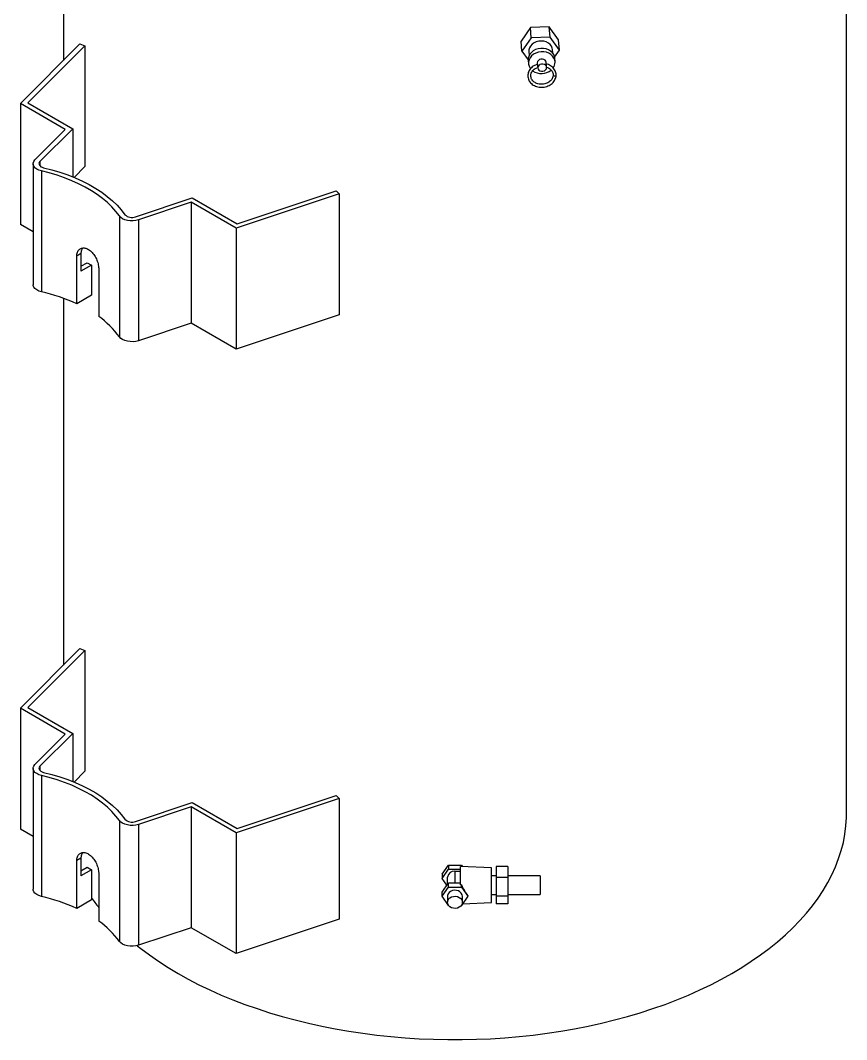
# Model space of a CAD drawing. Header units: millimetres. Extents: x 0 to 6631, y 0 to 4689.
# Drawn here: x 4304 to 4862, y 1167 to 1855 of the extents above; entities that cross this region are included whole.
import ezdxf

# ---------------------------------------------------------------- set-up
doc = ezdxf.new("R2010")
doc.units = ezdxf.units.MM
doc.header["$LTSCALE"] = 13
doc.layers.add('几何体', color=7, linetype='Continuous')

msp = doc.modelspace()

# ---------------------------------------------------------------- linework, layer by layer
at = {"layer": '几何体'}
for p, q in [((4862, 1319.24), (4862, 1937.92)), ((4333, 1876.07), (4333, 1827.71)), ((4648.47, 1850), (4642.13, 1840.84)), ((4661.16, 1850.37), (4648.47, 1850)), ((4649.07, 1843.14), (4648.47, 1850)), ((4661.76, 1843.51), (4661.16, 1850.37)), ((4667.5, 1841.58), (4661.16, 1850.37)), ((4303.99, 1798.7), (4344.16, 1838.87)), ((4347.62, 1837.71), (4308.98, 1799.08)), ((4344.16, 1838.87), (4347.62, 1837.71)), ((4347.62, 1837.71), (4347.62, 1756.06)), ((4642.73, 1833.98), (4642.13, 1840.84)), ((4649.07, 1843.14), (4642.73, 1833.98)), ((4661.76, 1843.51), (4649.07, 1843.14)), ((4668.1, 1834.72), (4661.76, 1843.51)), ((4668.1, 1834.72), (4667.5, 1841.58)), ((4642.73, 1833.98), (4646.94, 1828.15)), ((4647.45, 1833.65), (4647.66, 1831.23)), ((4663.6, 1832.63), (4663.39, 1835.05)), ((4664.81, 1829.96), (4668.1, 1834.72)), ((4646.96, 1827.8), (4647.16, 1825.49)), ((4653.13, 1826.01), (4653.23, 1824.9)), ((4659.22, 1825.31), (4659.11, 1826.54)), ((4659.41, 1823.14), (4659.3, 1824.44)), ((4665.09, 1827.06), (4664.89, 1829.37)), ((4653.33, 1823.79), (4653.43, 1822.62)), ((4334.33, 1781.18), (4303.99, 1798.7)), ((4303.99, 1798.7), (4303.99, 1717.05)), ((4308.98, 1799.08), (4339.33, 1781.56)), ((4313.75, 1760.61), (4334.33, 1781.18)), ((4339.33, 1781.56), (4317.21, 1759.45)), ((4339.33, 1781.56), (4339.33, 1749.15)), ((4312.54, 1758.01), (4312.54, 1676.35)), ((4317.21, 1759.45), (4317.21, 1756.56)), ((4347.62, 1756.06), (4340.31, 1748.75)), ((4318.15, 1753.19), (4318.15, 1671.54)), ((4381.76, 1722.19), (4420.06, 1734.96)), ((4420.06, 1734.96), (4450.41, 1717.44)), ((4519.33, 1737.75), (4449.75, 1714.55)), ((4450.41, 1717.44), (4517.33, 1739.74)), ((4517.33, 1739.74), (4519.33, 1737.75)), ((4519.33, 1737.75), (4519.33, 1656.09)), ((4419.4, 1732.07), (4383.76, 1720.19)), ((4449.75, 1714.55), (4419.4, 1732.07)), ((4419.4, 1732.07), (4419.4, 1650.42)), ((4370.92, 1722.73), (4370.92, 1641.08)), ((4312.54, 1712.11), (4303.99, 1717.05)), ((4383.76, 1720.19), (4383.76, 1638.53)), ((4449.75, 1714.55), (4449.75, 1632.9)), ((4344.88, 1697.34), (4342.04, 1695.69)), ((4342.04, 1663.44), (4342.04, 1695.69)), ((4344.88, 1697.34), (4344.88, 1685.5)), ((4344.88, 1688.76), (4349.13, 1691.21)), ((4351.96, 1689.58), (4344.88, 1685.5)), ((4349.13, 1691.21), (4351.96, 1689.58)), ((4351.96, 1689.58), (4351.96, 1669.17)), ((4356.89, 1687.12), (4356.89, 1654.87)), ((4333, 1667.15), (4333, 1419.44)), ((4351.96, 1669.17), (4342.04, 1663.44)), ((4519.33, 1656.09), (4449.75, 1632.9)), ((4419.4, 1650.42), (4383.76, 1638.53)), ((4449.75, 1632.9), (4419.4, 1650.42)), ((4862.05, 1606.27), (4862, 1607.07)), ((4862.05, 1598.16), (4862.05, 1606.27)), ((4862.05, 1598.16), (4862, 1598.15)), ((4303.99, 1390.43), (4344.16, 1430.6)), ((4347.62, 1429.44), (4308.98, 1390.81)), ((4344.16, 1430.6), (4347.62, 1429.44)), ((4347.62, 1429.44), (4347.62, 1347.79)), ((4334.33, 1372.91), (4303.99, 1390.43)), ((4303.99, 1390.43), (4303.99, 1308.78)), ((4308.98, 1390.81), (4339.33, 1373.29)), ((4313.75, 1352.33), (4334.33, 1372.91)), ((4339.33, 1373.29), (4317.21, 1351.18)), ((4339.33, 1373.29), (4339.33, 1340.88)), ((4312.54, 1349.74), (4312.54, 1268.08)), ((4317.21, 1351.18), (4317.21, 1348.29)), ((4318.15, 1344.92), (4318.15, 1263.27)), ((4347.62, 1347.79), (4340.31, 1340.48)), ((4519.33, 1329.47), (4449.75, 1306.28)), ((4450.41, 1309.17), (4517.33, 1331.47)), ((4517.33, 1331.47), (4519.33, 1329.47)), ((4519.33, 1329.47), (4519.33, 1247.82)), ((4381.76, 1313.92), (4420.06, 1326.69)), ((4419.4, 1323.8), (4383.76, 1311.92)), ((4449.75, 1306.28), (4419.4, 1323.8)), ((4419.4, 1323.8), (4419.4, 1242.15)), ((4420.06, 1326.69), (4450.41, 1309.17)), ((4312.54, 1303.84), (4303.99, 1308.78)), ((4370.92, 1314.46), (4370.92, 1232.81)), ((4383.76, 1311.92), (4383.76, 1230.26)), ((4449.75, 1306.28), (4449.75, 1224.63)), ((4344.88, 1289.07), (4342.04, 1287.42)), ((4342.04, 1255.17), (4342.04, 1287.42)), ((4344.88, 1289.07), (4344.88, 1277.23)), ((4344.88, 1280.49), (4349.13, 1282.94)), ((4351.96, 1281.31), (4344.88, 1277.23)), ((4349.13, 1282.94), (4351.96, 1281.31)), ((4351.96, 1281.31), (4351.96, 1260.9)), ((4588.83, 1278.33), (4593.17, 1284.46)), ((4588.83, 1275.45), (4593.17, 1281.57)), ((4593.17, 1284.46), (4593.17, 1281.57)), ((4593.17, 1284.46), (4601.83, 1284.46)), ((4593.17, 1281.57), (4601.2, 1281.57)), ((4597.5, 1280.34), (4601.2, 1280.34)), ((4597.5, 1280.34), (4597.5, 1272.34)), ((4622.3, 1282.53), (4601.2, 1283.53)), ((4601.2, 1271.04), (4601.2, 1283.53)), ((4601.83, 1284.46), (4601.83, 1283.5)), ((4601.83, 1284.46), (4602.53, 1283.47)), ((4622.3, 1264.08), (4622.3, 1282.53)), ((4633.3, 1283.48), (4625.3, 1283.48)), ((4625.3, 1283.48), (4625.3, 1276.15)), ((4633.3, 1283.48), (4633.3, 1276.15)), ((4356.89, 1278.85), (4356.89, 1246.6)), ((4588.83, 1278.33), (4588.83, 1275.45)), ((4592.1, 1270.83), (4588.83, 1275.45)), ((4592.5, 1271.39), (4592.5, 1276.26)), ((4625.3, 1277.18), (4622.3, 1277.18)), ((4633.3, 1276.15), (4625.3, 1276.15)), ((4625.3, 1276.15), (4625.3, 1263.5)), ((4655.1, 1277.18), (4633.3, 1277.18)), ((4633.3, 1276.15), (4633.3, 1263.5)), ((4655.1, 1277.18), (4655.1, 1264.48)), ((4588.83, 1266.21), (4593.17, 1272.34)), ((4588.83, 1263.33), (4593.17, 1269.45)), ((4593.17, 1269.45), (4593.17, 1272.34)), ((4593.17, 1272.34), (4601.2, 1272.34)), ((4593.17, 1269.45), (4601.83, 1269.45)), ((4601.83, 1271.06), (4601.2, 1271.04)), ((4601.83, 1269.45), (4601.83, 1271.06)), ((4601.83, 1269.45), (4606.16, 1263.33)), ((4351.96, 1260.9), (4342.04, 1255.17)), ((4588.83, 1263.33), (4588.83, 1266.21)), ((4593.17, 1257.2), (4588.83, 1263.33)), ((4592.5, 1263.33), (4592.5, 1259.28)), ((4606.16, 1263.33), (4601.83, 1257.2)), ((4602.5, 1259.28), (4602.5, 1263.33)), ((4606.16, 1263.33), (4606.16, 1263.63)), ((4622.3, 1264.48), (4625.3, 1264.48)), ((4622.3, 1259.13), (4622.3, 1264.08)), ((4633.3, 1263.5), (4625.3, 1263.5)), ((4625.3, 1263.5), (4625.3, 1258.18)), ((4633.3, 1264.48), (4655.1, 1264.48)), ((4633.3, 1263.5), (4633.3, 1258.18)), ((4593.19, 1257.2), (4593.17, 1257.2)), ((4601.83, 1257.2), (4601.8, 1257.2)), ((4602.53, 1258.19), (4622.3, 1259.13)), ((4633.3, 1258.18), (4625.3, 1258.18)), ((4519.33, 1247.82), (4449.75, 1224.63)), ((4419.4, 1242.15), (4383.76, 1230.26)), ((4449.75, 1224.63), (4419.4, 1242.15))]:
    msp.add_line(p, q, dxfattribs=at)
at = {"layer": '几何体', "flags": 128}
for points in [[(4663.39, 1835.05), (4663.22, 1835.98), (4662.67, 1837.3), (4661.78, 1838.49), (4660.59, 1839.48), (4659.16, 1840.23), (4657.55, 1840.7), (4655.85, 1840.88), (4654.12, 1840.76), (4652.46, 1840.33), (4650.93, 1839.62), (4649.62, 1838.67), (4648.57, 1837.51), (4647.84, 1836.21), (4647.47, 1834.82), (4647.45, 1833.65)], [(4664.89, 1829.37), (4664.73, 1830.32), (4664.18, 1831.72), (4663.3, 1832.99), (4662.11, 1834.09), (4660.68, 1834.96), (4659.04, 1835.56), (4657.28, 1835.89), (4655.47, 1835.91), (4653.67, 1835.63), (4651.96, 1835.06), (4650.42, 1834.23), (4649.1, 1833.17), (4648.06, 1831.92), (4647.35, 1830.53), (4646.98, 1829.06), (4646.96, 1827.8)], [(4665.11, 1826.54), (4664.93, 1828.01), (4664.38, 1829.41), (4663.5, 1830.69), (4662.32, 1831.78), (4660.88, 1832.65), (4659.25, 1833.26), (4657.48, 1833.58), (4655.67, 1833.6), (4653.87, 1833.32), (4652.17, 1832.76), (4650.62, 1831.93), (4649.3, 1830.86), (4648.26, 1829.61), (4647.55, 1828.22), (4647.18, 1826.76), (4647.18, 1825.27), (4647.55, 1823.82), (4648.26, 1822.48), (4648.48, 1822.18)], [(4659.11, 1826.54), (4658.94, 1827.2), (4658.42, 1827.92), (4657.62, 1828.44), (4656.64, 1828.7), (4655.6, 1828.67), (4654.63, 1828.35), (4653.83, 1827.78), (4653.31, 1827.03), (4653.13, 1826.19), (4653.13, 1826.01)], [(4659.42, 1822.97), (4659.24, 1823.8), (4658.72, 1824.52), (4657.92, 1825.04), (4656.94, 1825.31), (4655.9, 1825.28), (4654.92, 1824.96), (4654.13, 1824.39), (4653.61, 1823.63), (4653.43, 1822.79), (4653.61, 1821.96), (4654.13, 1821.24), (4654.92, 1820.71), (4655.9, 1820.45), (4656.94, 1820.48), (4657.92, 1820.8), (4658.72, 1821.37), (4659.24, 1822.12), (4659.42, 1822.97)], [(4663.83, 1817.93), (4663.83, 1817.89), (4663.92, 1817.67), (4664.16, 1817.49), (4664.49, 1817.38), (4664.88, 1817.34)], [(4664.88, 1817.34), (4665.26, 1817.4), (4665.57, 1817.53), (4665.77, 1817.73), (4665.83, 1817.92)], [(4318.15, 1753.19), (4316.46, 1753.72), (4315, 1754.44), (4313.84, 1755.32), (4313.03, 1756.32), (4312.6, 1757.4), (4312.58, 1758.51), (4312.97, 1759.59), (4313.75, 1760.61)], [(4317.21, 1759.45), (4316.78, 1758.89), (4316.56, 1758.29), (4316.57, 1757.67), (4316.81, 1757.07), (4317.26, 1756.51), (4317.91, 1756.02), (4318.72, 1755.62), (4319.66, 1755.33)], [(4319.66, 1755.33), (4325.27, 1753.9), (4330.72, 1752.27), (4335.99, 1750.44), (4341.05, 1748.44), (4345.9, 1746.26), (4350.5, 1743.91), (4354.84, 1741.4), (4358.91, 1738.75), (4362.68, 1735.95), (4366.16, 1733.03), (4369.31, 1729.99), (4372.14, 1726.84), (4374.62, 1723.6)], [(4370.92, 1722.73), (4368.53, 1725.84), (4365.82, 1728.86), (4362.79, 1731.78), (4359.45, 1734.59), (4355.83, 1737.27), (4351.92, 1739.82), (4347.76, 1742.23), (4343.34, 1744.48), (4338.69, 1746.58), (4333.83, 1748.5), (4328.77, 1750.25), (4323.54, 1751.82), (4318.15, 1753.19)], [(4383.76, 1720.19), (4382, 1719.74), (4380.12, 1719.52), (4378.21, 1719.53), (4376.34, 1719.77), (4374.6, 1720.24), (4373.07, 1720.91), (4371.83, 1721.76), (4370.92, 1722.73)], [(4318.15, 1671.54), (4316.46, 1672.06), (4315, 1672.78), (4313.84, 1673.66), (4313.03, 1674.67), (4312.6, 1675.75), (4312.54, 1676.35)], [(4383.76, 1638.53), (4382, 1638.09), (4380.12, 1637.86), (4378.21, 1637.87), (4376.34, 1638.12), (4374.6, 1638.59), (4373.07, 1639.26), (4371.83, 1640.1), (4370.92, 1641.08)], [(4318.15, 1344.92), (4316.46, 1345.45), (4315, 1346.17), (4313.84, 1347.05), (4313.03, 1348.05), (4312.6, 1349.13), (4312.58, 1350.24), (4312.97, 1351.32), (4313.75, 1352.33)], [(4317.21, 1351.18), (4316.78, 1350.62), (4316.56, 1350.02), (4316.57, 1349.4), (4316.81, 1348.8), (4317.26, 1348.24), (4317.91, 1347.75), (4318.72, 1347.35), (4319.66, 1347.06)], [(4370.92, 1314.46), (4368.53, 1317.57), (4365.82, 1320.59), (4362.79, 1323.51), (4359.45, 1326.32), (4355.83, 1329), (4351.92, 1331.55), (4347.76, 1333.96), (4343.34, 1336.21), (4338.69, 1338.31), (4333.83, 1340.23), (4328.77, 1341.98), (4323.54, 1343.55), (4318.15, 1344.92)], [(4319.66, 1347.06), (4325.27, 1345.63), (4330.72, 1344), (4335.99, 1342.17), (4341.05, 1340.17), (4345.9, 1337.99), (4350.5, 1335.64), (4354.84, 1333.13), (4358.91, 1330.48), (4362.68, 1327.68), (4366.16, 1324.76), (4369.31, 1321.72), (4372.14, 1318.57), (4374.62, 1315.33)], [(4784.52, 1211.27), (4791.23, 1215.29), (4797.68, 1219.44), (4803.86, 1223.73), (4809.76, 1228.15), (4815.39, 1232.68), (4820.72, 1237.33), (4825.75, 1242.09), (4830.48, 1246.96), (4834.9, 1251.92), (4839, 1256.97), (4842.78, 1262.1), (4846.23, 1267.31), (4849.35, 1272.59), (4852.13, 1277.93), (4854.57, 1283.33), (4856.67, 1288.77), (4858.43, 1294.26), (4859.84, 1299.77), (4860.89, 1305.32), (4861.6, 1310.88), (4861.95, 1316.46), (4862, 1319.24)], [(4383.76, 1311.92), (4382, 1311.47), (4380.12, 1311.25), (4378.21, 1311.26), (4376.34, 1311.5), (4374.6, 1311.97), (4373.07, 1312.64), (4371.83, 1313.49), (4370.92, 1314.46)], [(4318.15, 1263.27), (4316.46, 1263.79), (4315, 1264.51), (4313.84, 1265.39), (4313.03, 1266.4), (4312.6, 1267.48), (4312.54, 1268.08)], [(4602.5, 1263.33), (4602.31, 1264.43), (4601.77, 1265.45), (4600.91, 1266.31), (4599.8, 1266.95), (4598.51, 1267.32), (4597.15, 1267.4), (4595.82, 1267.17), (4594.61, 1266.66), (4593.62, 1265.9), (4592.91, 1264.95), (4592.54, 1263.88), (4592.5, 1263.33)], [(4592.5, 1259.28), (4592.68, 1260.39), (4593.22, 1261.41), (4594.08, 1262.27), (4595.19, 1262.91), (4596.48, 1263.28), (4597.84, 1263.36), (4599.17, 1263.13), (4600.38, 1262.62), (4601.37, 1261.86), (4602.08, 1260.91), (4602.45, 1259.84), (4602.45, 1258.73), (4602.08, 1257.66), (4601.37, 1256.71), (4600.38, 1255.95), (4599.17, 1255.44), (4597.84, 1255.21), (4596.48, 1255.29), (4595.19, 1255.66), (4594.08, 1256.3), (4593.22, 1257.16), (4592.68, 1258.18), (4592.5, 1259.28)], [(4383.76, 1230.26), (4382, 1229.82), (4380.12, 1229.59), (4378.21, 1229.6), (4376.34, 1229.85), (4374.6, 1230.32), (4373.07, 1230.99), (4371.83, 1231.83), (4370.92, 1232.81)], [(4382.87, 1230.01), (4385.23, 1228.15), (4391.13, 1223.73), (4397.31, 1219.44), (4403.76, 1215.29), (4410.47, 1211.27), (4417.42, 1207.4), (4424.62, 1203.68), (4432.04, 1200.11), (4439.69, 1196.7), (4447.55, 1193.46), (4455.61, 1190.38), (4463.85, 1187.48), (4472.28, 1184.75), (4480.87, 1182.2), (4489.62, 1179.83), (4498.51, 1177.65), (4507.54, 1175.65), (4516.68, 1173.85), (4525.93, 1172.25), (4535.28, 1170.84), (4544.71, 1169.62), (4554.21, 1168.61), (4563.77, 1167.8), (4573.37, 1167.19), (4583.01, 1166.78), (4592.66, 1166.58), (4602.33, 1166.58), (4611.98, 1166.78), (4621.62, 1167.19), (4631.22, 1167.8), (4640.78, 1168.61), (4650.28, 1169.62), (4659.71, 1170.84), (4669.06, 1172.25), (4678.31, 1173.85), (4687.45, 1175.65), (4696.48, 1177.65), (4705.37, 1179.83), (4714.12, 1182.2), (4722.71, 1184.75), (4731.14, 1187.48), (4739.38, 1190.38), (4747.44, 1193.46), (4755.3, 1196.7), (4762.95, 1200.11), (4770.37, 1203.68), (4777.57, 1207.4), (4784.52, 1211.27)]]:
    msp.add_lwpolyline(points, dxfattribs=at)
at = {"layer": '几何体'}
for centre, radius, start, end in [((4658.55, 1826.62), 6.57, 324.23724, 359.30338), ((4655.88, 1829.28), 10.38, 235.3235, 309.40897), ((4379.3, 1728.51), 6.78, 226.37603, 291.21816), ((4290.15, 1549.65), 125.06, 65.48411, 77.0606), ((4322.72, 1606.07), 59.57, 35.98615, 54.9953), ((4379.3, 1320.24), 6.78, 226.37603, 291.21816), ((4597.08, 1275.75), 4.61, 84.81742, 173.64866), ((4290.15, 1141.38), 125.06, 65.48411, 77.0606), ((4460.38, 1337.75), 131.99, 214.77248, 218.3674), ((4322.72, 1197.8), 59.57, 35.98615, 54.9953)]:
    msp.add_arc(centre, radius, start, end, dxfattribs=at)
msp.add_ellipse((4605.96, 1271.11), major_axis=(-6.4, 12.35), ratio=0.267858, start_param=1.436984, end_param=2.07558, dxfattribs=at)
for points, knots in [([(4653.27, 1825.18), (4653.08, 1825.12), (4652.34, 1824.9), (4651.13, 1824.33), (4649.73, 1823.4), (4648.55, 1822.26), (4647.63, 1820.97), (4647, 1819.57), (4646.69, 1818.11), (4646.7, 1816.63), (4647.03, 1815.2), (4647.66, 1813.86), (4648.57, 1812.64), (4649.74, 1811.6), (4651.11, 1810.74), (4652.67, 1810.12), (4654.34, 1809.74), (4656.08, 1809.63), (4657.83, 1809.78), (4659.53, 1810.19), (4661.12, 1810.85), (4662.55, 1811.75), (4663.78, 1812.84), (4664.75, 1814.1), (4665.43, 1815.49), (4665.78, 1816.78), (4665.81, 1817.6), (4665.83, 1817.92)], [0, 0, 0, 0, 0.014384, 0.056408, 0.098507, 0.140577, 0.18253, 0.224252, 0.265652, 0.306727, 0.347592, 0.388401, 0.42933, 0.470507, 0.511957, 0.553631, 0.595457, 0.637375, 0.679354, 0.721382, 0.763452, 0.80555, 0.847632, 0.889616, 0.931393, 0.97286, 1, 1, 1, 1]), ([(4653.27, 1825.18), (4653.29, 1825.18), (4653.32, 1825.17), (4653.34, 1825.01), (4653.34, 1824.78), (4653.33, 1824.49), (4653.32, 1824.16), (4653.31, 1823.9), (4653.33, 1823.79), (4653.33, 1823.79)], [0, 0, 0, 0, 0.168532, 0.336013, 0.48575, 0.637656, 0.806391, 0.990496, 1, 1, 1, 1]), ([(4665.83, 1817.92), (4665.82, 1818.2), (4665.79, 1818.96), (4665.49, 1820.18), (4664.86, 1821.52), (4663.94, 1822.73), (4662.77, 1823.77), (4661.39, 1824.62), (4660.11, 1825.13), (4659.31, 1825.33), (4659.06, 1825.4)], [0, 0, 0, 0, 0.080125, 0.221137, 0.362154, 0.503598, 0.645905, 0.789156, 0.933175, 1, 1, 1, 1]), ([(4659.29, 1824.44), (4659.29, 1824.5), (4659.27, 1824.69), (4659.23, 1824.97), (4659.2, 1825.21), (4659.2, 1825.34), (4659.2, 1825.35), (4659.21, 1825.36)], [0, 0, 0, 0, 0.128144, 0.378244, 0.608017, 0.811669, 1, 1, 1, 1]), ([(4663.83, 1817.92), (4663.82, 1817.73), (4663.8, 1817.13), (4663.53, 1816.12), (4662.92, 1814.97), (4662.03, 1813.92), (4660.9, 1813.04), (4659.58, 1812.34), (4658.12, 1811.88), (4656.59, 1811.65), (4655.05, 1811.67), (4653.56, 1811.94), (4652.19, 1812.45), (4650.98, 1813.16), (4650, 1814.05), (4649.27, 1815.08), (4648.82, 1816.22), (4648.66, 1817.41), (4648.81, 1818.64), (4649.28, 1819.83), (4650.05, 1820.94), (4651.07, 1821.9), (4652.2, 1822.64), (4653.03, 1822.96), (4653.39, 1823.1)], [0, 0, 0, 0, 0.023053, 0.071396, 0.119389, 0.166753, 0.213646, 0.260272, 0.306763, 0.353182, 0.399542, 0.445846, 0.4921, 0.538344, 0.584679, 0.631297, 0.678458, 0.726351, 0.77481, 0.823081, 0.87074, 0.917832, 0.964564, 1, 1, 1, 1]), ([(4659.4, 1823.22), (4659.83, 1823.06), (4660.72, 1822.72), (4661.83, 1821.96), (4662.76, 1821.03), (4663.41, 1819.97), (4663.77, 1818.92), (4663.81, 1818.22), (4663.83, 1817.92)], [0, 0, 0, 0, 0.164658, 0.338359, 0.512559, 0.688065, 0.865862, 1, 1, 1, 1]), ([(4342.04, 1695.69), (4342.13, 1696.61), (4342.31, 1698.45), (4343.71, 1700.35), (4345.73, 1701.3), (4348.18, 1701.13), (4350.73, 1699.84), (4353.09, 1697.58), (4355.02, 1694.62), (4356.34, 1691.31), (4356.85, 1688.75), (4356.88, 1687.45), (4356.89, 1687.12)], [0, 0, 0, 0, 0.106934, 0.213852, 0.321172, 0.428759, 0.53591, 0.642607, 0.749532, 0.857015, 0.964521, 1, 1, 1, 1]), ([(4346.11, 1701.09), (4345.96, 1700.96), (4345.27, 1700.33), (4344.95, 1698.89), (4344.9, 1697.65), (4344.88, 1697.34)], [0, 0, 0, 0, 0.1664524, 0.7937847, 1, 1, 1, 1]), ([(4342.04, 1287.42), (4342.13, 1288.34), (4342.31, 1290.18), (4343.71, 1292.08), (4345.73, 1293.03), (4348.18, 1292.86), (4350.73, 1291.57), (4353.09, 1289.31), (4355.02, 1286.35), (4356.34, 1283.04), (4356.85, 1280.48), (4356.88, 1279.18), (4356.89, 1278.85)], [0, 0, 0, 0, 0.106934, 0.213852, 0.321172, 0.428759, 0.53591, 0.642607, 0.749532, 0.857015, 0.964521, 1, 1, 1, 1]), ([(4346.11, 1292.82), (4345.96, 1292.69), (4345.27, 1292.06), (4344.95, 1290.62), (4344.9, 1289.38), (4344.88, 1289.07)], [0, 0, 0, 0, 0.166452, 0.793785, 1, 1, 1, 1])]:
    msp.add_open_spline(points, degree=3, knots=knots, dxfattribs=at)

doc.saveas('drawing.dxf')
